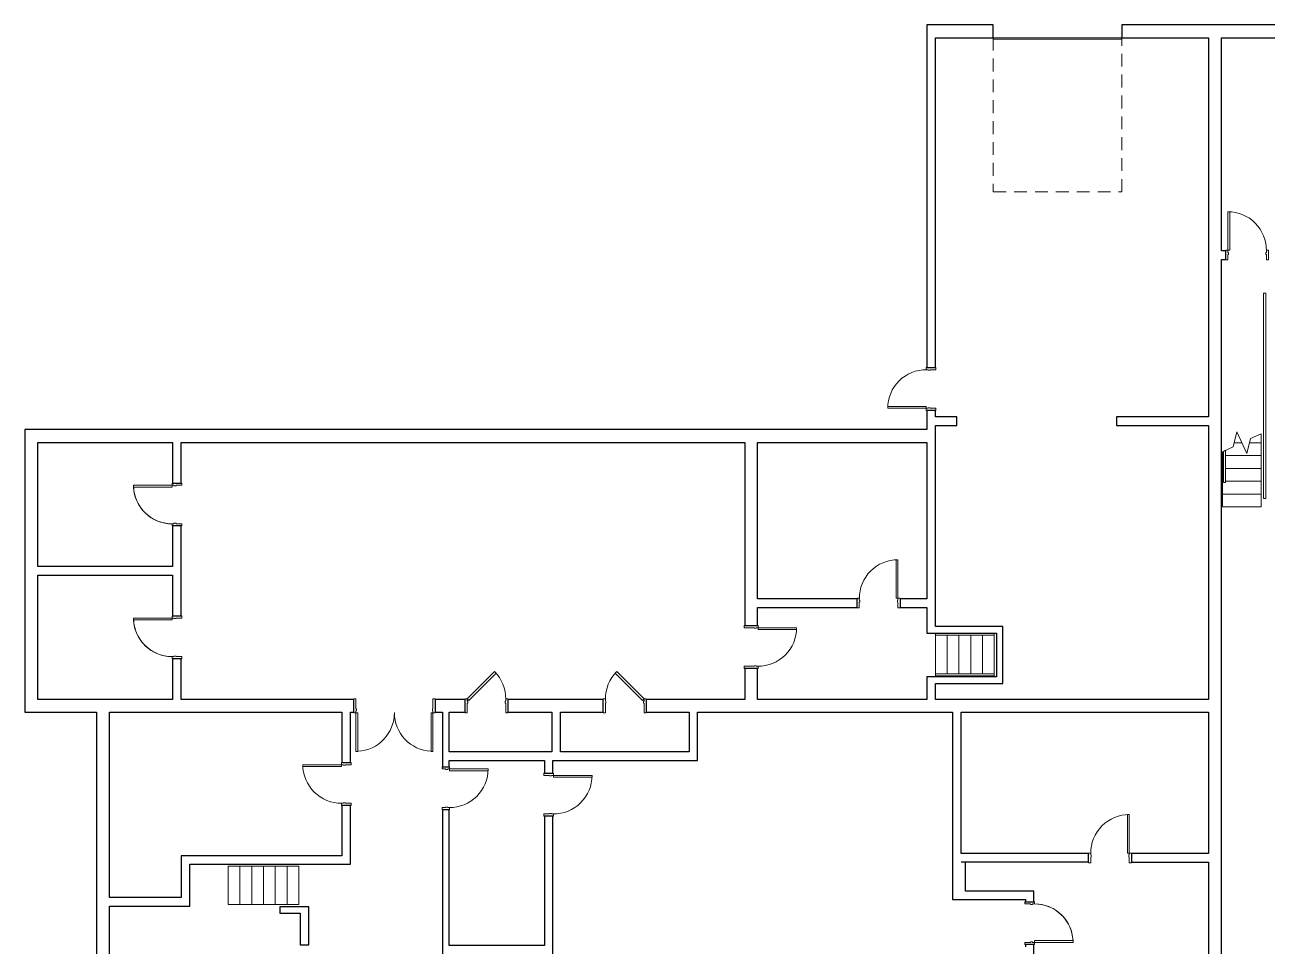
# Model space of a CAD drawing. Header units: inches. Extents: x -7329 to -4208, y -593 to 2177.
# Drawn here: x -7329 to -6170, y 1280 to 2141 of the extents above; entities that cross this region are included whole.
import ezdxf

# ---------------------------------------------------------------- set-up
doc = ezdxf.new("R2010")
doc.units = ezdxf.units.IN
doc.header["$MEASUREMENT"] = 0
doc.linetypes.add('Overhead', pattern=[19.5, 12, -7.5])
for name, color, linetype, lineweight in [('A-DOOR', 31, 'Continuous', 9), ('A-DOOR-FRAM', 31, 'Continuous', 15), ('A-FLOR-HRAL', 11, 'Continuous', 9), ('A-WALL', 113, 'Continuous', 9), ('S-STRS', 31, 'Continuous', 9), ('S-STRS-MBND', 31, 'Continuous', 9)]:
    doc.layers.add(name, color=color, linetype=linetype, lineweight=lineweight)

# ---------------------------------------------------------------- blocks, each defined once
blk = doc.blocks.new('Door-Single_CE_ - HM Door-2_ HM Frame-5222416-LEVEL 1 Map Export')
at = {"layer": 'A-DOOR'}
for p, q in [((18, 40.5), (16.25, 40.5)), ((16.25, 40.5), (16.25, 4.5)), ((18, 4.5), (18, 40.5)), ((16.25, 4.5), (18, 4.5))]:
    blk.add_line(p, q, dxfattribs=at)
at = {"layer": 'A-DOOR', "lineweight": 15}
for p, q in [((18, 40.5), (16.25, 40.5)), ((16.25, 40.5), (16.25, 4.5)), ((18, 4.5), (18, 40.5)), ((18, 4.5), (16.25, 4.5))]:
    blk.add_line(p, q, dxfattribs=at)
at = {"layer": 'A-DOOR'}
blk.add_arc((18, 4.5), 36, 90, 180.5, dxfattribs=at)
blk.add_arc((18, 4.5), 36, 90, 180.5, dxfattribs=at)
blk.add_arc((18, 4.5), 36, 90, 180.5, dxfattribs=at)
blk.add_arc((18, 4.5), 36, 90, 180.5, dxfattribs=at)
at = {"layer": 'A-DOOR-FRAM'}
for p, q in [((-18, 4.5), (-20, 4.5)), ((-20, 4.5), (-20, -4.5)), ((-18, 2.75), (-18, 4.5)), ((-17.5, 2.75), (-18, 2.75)), ((-18, -4.5), (-18, 0.75)), ((-18, 0.75), (-17.5, 0.75)), ((-17.5, 0.75), (-17.5, 2.75)), ((18, 2.75), (17.5, 2.75)), ((17.5, 2.75), (17.5, 0.75)), ((17.5, 0.75), (18, 0.75)), ((20, 4.5), (18, 4.5)), ((18, 4.5), (18, 2.75)), ((18, 0.75), (18, -4.5)), ((20, -4.5), (20, 4.5)), ((-20, -4.5), (-18, -4.5)), ((18, -4.5), (20, -4.5))]:
    blk.add_line(p, q, dxfattribs=at)
blk = doc.blocks.new('Door-Single_CE_ - HM Door-2_ HM Frame-5258784-LEVEL 1 Map Export')
at = {"layer": 'A-DOOR'}
for p, q in [((16.25, -39.5), (16.25, -3.5)), ((16.25, -3.5), (18, -3.5)), ((18, -3.5), (18, -39.5)), ((18, -39.5), (16.25, -39.5))]:
    blk.add_line(p, q, dxfattribs=at)
at = {"layer": 'A-DOOR', "lineweight": 15}
for p, q in [((16.25, -39.5), (16.25, -3.5)), ((18, -3.5), (16.25, -3.5)), ((18, -3.5), (18, -39.5)), ((18, -39.5), (16.25, -39.5))]:
    blk.add_line(p, q, dxfattribs=at)
at = {"layer": 'A-DOOR'}
blk.add_arc((18, -3.5), 36, 179.5, 270, dxfattribs=at)
blk.add_arc((18, -3.5), 36, 179.5, 270, dxfattribs=at)
blk.add_arc((18, -3.5), 36, 179.5, 270, dxfattribs=at)
blk.add_arc((18, -3.5), 36, 179.5, 270, dxfattribs=at)
at = {"layer": 'A-DOOR-FRAM'}
for p, q in [((-20, 3.5), (-18, 3.5)), ((-20, -3.5), (-20, 3.5)), ((-18, 3.5), (-18, 0.25)), ((-18, 0.25), (-17.5, 0.25)), ((-17.5, 0.25), (-17.5, -1.75)), ((17.5, 0.25), (18, 0.25)), ((17.5, -1.75), (17.5, 0.25)), ((18, 3.5), (20, 3.5)), ((18, 0.25), (18, 3.5)), ((20, 3.5), (20, -3.5)), ((-18, -3.5), (-20, -3.5)), ((-18, -1.75), (-18, -3.5)), ((-17.5, -1.75), (-18, -1.75)), ((18, -1.75), (17.5, -1.75)), ((18, -3.5), (18, -1.75)), ((20, -3.5), (18, -3.5))]:
    blk.add_line(p, q, dxfattribs=at)
blk = doc.blocks.new('Door-Single_CE_ - HM Door-2_ HM Frame-5258793-LEVEL 1 Map Export')
at = {"layer": 'A-DOOR'}
for p, q in [((16.25, -40.5), (16.25, -4.5)), ((16.25, -4.5), (18, -4.5)), ((18, -4.5), (18, -40.5)), ((18, -40.5), (16.25, -40.5))]:
    blk.add_line(p, q, dxfattribs=at)
at = {"layer": 'A-DOOR', "lineweight": 15}
for p, q in [((16.25, -40.5), (16.25, -4.5)), ((18, -4.5), (16.25, -4.5)), ((18, -4.5), (18, -40.5)), ((18, -40.5), (16.25, -40.5))]:
    blk.add_line(p, q, dxfattribs=at)
at = {"layer": 'A-DOOR'}
blk.add_arc((18, -4.5), 36, 179.5, 270, dxfattribs=at)
blk.add_arc((18, -4.5), 36, 179.5, 270, dxfattribs=at)
blk.add_arc((18, -4.5), 36, 179.5, 270, dxfattribs=at)
blk.add_arc((18, -4.5), 36, 179.5, 270, dxfattribs=at)
at = {"layer": 'A-DOOR-FRAM'}
for p, q in [((-20, 4.5), (-18, 4.5)), ((-20, -4.5), (-20, 4.5)), ((-18, 4.5), (-18, -0.75)), ((18, 4.5), (20, 4.5)), ((18, -0.75), (18, 4.5)), ((20, 4.5), (20, -4.5)), ((-18, -4.5), (-20, -4.5)), ((-18, -0.75), (-17.5, -0.75)), ((-18, -2.75), (-18, -4.5)), ((-17.5, -2.75), (-18, -2.75)), ((-17.5, -0.75), (-17.5, -2.75)), ((17.5, -0.75), (18, -0.75)), ((17.5, -2.75), (17.5, -0.75)), ((18, -2.75), (17.5, -2.75)), ((18, -4.5), (18, -2.75)), ((20, -4.5), (18, -4.5))]:
    blk.add_line(p, q, dxfattribs=at)
blk = doc.blocks.new('Door-Double_CE_ - HM Door-2_ HM Frame-4190291-LEVEL 1 Map Export')
at = {"layer": 'A-DOOR'}
for p, q in [((-34.25, 42.5), (-36, 42.5)), ((-36, 42.5), (-36, 6.5)), ((-34.25, 6.5), (-34.25, 42.5)), ((36, 42.5), (34.25, 42.5)), ((34.25, 42.5), (34.25, 6.5)), ((36, 6.5), (36, 42.5)), ((-36, 6.5), (-34.25, 6.5)), ((34.25, 6.5), (36, 6.5))]:
    blk.add_line(p, q, dxfattribs=at)
for centre, start, end in [((-36, 6.5), 359.5, 87.19661), ((36, 6.5), 92.78996, 180.5)]:
    blk.add_arc(centre, 36, start, end, dxfattribs=at)
at = {"layer": 'A-DOOR-FRAM'}
for p, q in [((-36, 6.5), (-38, 6.5)), ((-38, 6.5), (-38, -6.5)), ((-36, 4.75), (-36, 6.5)), ((-35.5, 4.75), (-36, 4.75)), ((-36, -6.5), (-36, 2.75)), ((-36, 2.75), (-35.5, 2.75)), ((-35.5, 2.75), (-35.5, 4.75)), ((36, 4.75), (35.5, 4.75)), ((35.5, 4.75), (35.5, 2.75)), ((35.5, 2.75), (36, 2.75)), ((38, 6.5), (36, 6.5)), ((36, 6.5), (36, 4.75)), ((36, 2.75), (36, -6.5)), ((38, -6.5), (38, 6.5)), ((-38, -6.5), (-36, -6.5)), ((36, -6.5), (38, -6.5))]:
    blk.add_line(p, q, dxfattribs=at)
blk = doc.blocks.new('Door-Single_CE_ - HM Door-2_ HM Frame-V1-LEVEL 1 Map Export')
at = {"layer": 'A-DOOR'}
for p, q in [((16.25, -42.5), (16.25, -6.5)), ((16.25, -6.5), (18, -6.5)), ((18, -6.5), (18, -42.5)), ((18, -42.5), (16.25, -42.5))]:
    blk.add_line(p, q, dxfattribs=at)
at = {"layer": 'A-DOOR', "lineweight": 15}
for p, q in [((16.25, -42.5), (16.25, -6.5)), ((18, -6.5), (16.25, -6.5)), ((18, -6.5), (18, -42.5)), ((18, -42.5), (16.25, -42.5))]:
    blk.add_line(p, q, dxfattribs=at)
at = {"layer": 'A-DOOR'}
blk.add_arc((18, -6.5), 36, 179.5, 270, dxfattribs=at)
blk.add_arc((18, -6.5), 36, 179.5, 270, dxfattribs=at)
blk.add_arc((18, -6.5), 36, 179.5, 270, dxfattribs=at)
blk.add_arc((18, -6.5), 36, 179.5, 270, dxfattribs=at)
at = {"layer": 'A-DOOR-FRAM'}
for p, q in [((-20, 6.5), (-18, 6.5)), ((-20, -6.5), (-20, 6.5)), ((-18, 6.5), (-18, -2.75)), ((18, 6.5), (20, 6.5)), ((18, -2.75), (18, 6.5)), ((20, 6.5), (20, -6.5)), ((-18, -6.5), (-20, -6.5)), ((-18, -2.75), (-17.5, -2.75)), ((-18, -4.75), (-18, -6.5)), ((-17.5, -4.75), (-18, -4.75)), ((-17.5, -2.75), (-17.5, -4.75)), ((17.5, -2.75), (18, -2.75)), ((17.5, -4.75), (17.5, -2.75)), ((18, -4.75), (17.5, -4.75)), ((18, -6.5), (18, -4.75)), ((20, -6.5), (18, -6.5))]:
    blk.add_line(p, q, dxfattribs=at)
blk = doc.blocks.new('Overhead-Sectional - 10_-0_W x 12_-0_H-5259819-LEVEL 1 Map Export')
at = {"layer": 'A-DOOR'}
for p, q in [((-60, -7.5), (-60, -6)), ((-60, -6), (60, -6)), ((60, -7.5), (-60, -7.5)), ((60, -6), (60, -7.5))]:
    blk.add_line(p, q, dxfattribs=at)
at = {"layer": 'A-DOOR', "linetype": 'Overhead'}
for p, q in [((-60, -6), (-60, -150)), ((60, -150), (60, -6)), ((-60, -150), (60, -150))]:
    blk.add_line(p, q, dxfattribs=at)
blk = doc.blocks.new('Door-Single_CE_ - WD Door-2_ HM Frame-5260658-LEVEL 1 Map Export')
at = {"layer": 'A-DOOR'}
for p, q in [((-7.5, 32), (-8.9, 30.5)), ((-8.9, 30.5), (16.6, 5.1)), ((18, 6.5), (-7.5, 32)), ((16.6, 5.1), (18, 6.5))]:
    blk.add_line(p, q, dxfattribs=at)
at = {"layer": 'A-DOOR', "lineweight": 15}
for p, q in [((-7.5, 32), (-8.9, 30.5)), ((-8.9, 30.5), (16.6, 5.1)), ((18, 6.5), (-7.5, 32)), ((18, 6.5), (16.6, 5.1))]:
    blk.add_line(p, q, dxfattribs=at)
at = {"layer": 'A-DOOR'}
blk.add_arc((18, 6.5), 36, 135, 180.5, dxfattribs=at)
blk.add_arc((18, 6.5), 36, 135, 180.5, dxfattribs=at)
blk.add_arc((18, 6.5), 36, 135, 180.5, dxfattribs=at)
blk.add_arc((18, 6.5), 36, 135, 180.5, dxfattribs=at)
at = {"layer": 'A-DOOR-FRAM'}
for p, q in [((-18, 6.5), (-20, 6.5)), ((-20, 6.5), (-20, -6.5)), ((-18, 4.5), (-18, 6.5)), ((-17.5, 4.5), (-18, 4.5)), ((-18, -6.5), (-18, 2.5)), ((-18, 2.5), (-17.5, 2.5)), ((-17.5, 2.5), (-17.5, 4.5)), ((18, 4.5), (17.5, 4.5)), ((17.5, 4.5), (17.5, 2.5)), ((17.5, 2.5), (18, 2.5)), ((20, 6.5), (18, 6.5)), ((18, 6.5), (18, 4.5)), ((18, 2.5), (18, -6.5)), ((20, -6.5), (20, 6.5)), ((-20, -6.5), (-18, -6.5)), ((18, -6.5), (20, -6.5))]:
    blk.add_line(p, q, dxfattribs=at)
blk = doc.blocks.new('Door-Single_CE_ - WD Door-2_ HM Frame-5260683-LEVEL 1 Map Export')
at = {"layer": 'A-DOOR'}
for p, q in [((-8.9, -30.5), (16.6, -5.1)), ((18, -6.5), (-7.5, -32)), ((16.6, -5.1), (18, -6.5)), ((-7.5, -32), (-8.9, -30.5))]:
    blk.add_line(p, q, dxfattribs=at)
at = {"layer": 'A-DOOR', "lineweight": 15}
for p, q in [((-8.9, -30.5), (16.6, -5.1)), ((18, -6.5), (-7.5, -32)), ((18, -6.5), (16.6, -5.1)), ((-7.5, -32), (-8.9, -30.5))]:
    blk.add_line(p, q, dxfattribs=at)
at = {"layer": 'A-DOOR'}
blk.add_arc((18, -6.5), 36, 179.5, 225, dxfattribs=at)
blk.add_arc((18, -6.5), 36, 179.5, 225, dxfattribs=at)
blk.add_arc((18, -6.5), 36, 179.5, 225, dxfattribs=at)
blk.add_arc((18, -6.5), 36, 179.5, 225, dxfattribs=at)
at = {"layer": 'A-DOOR-FRAM'}
for p, q in [((-20, 6.5), (-18, 6.5)), ((-20, -6.5), (-20, 6.5)), ((-18, 6.5), (-18, -2.5)), ((18, 6.5), (20, 6.5)), ((18, -2.5), (18, 6.5)), ((20, 6.5), (20, -6.5)), ((-18, -6.5), (-20, -6.5)), ((-18, -2.5), (-17.5, -2.5)), ((-18, -4.5), (-18, -6.5)), ((-17.5, -4.5), (-18, -4.5)), ((-17.5, -2.5), (-17.5, -4.5)), ((17.5, -2.5), (18, -2.5)), ((17.5, -4.5), (17.5, -2.5)), ((18, -4.5), (17.5, -4.5)), ((18, -6.5), (18, -4.5)), ((20, -6.5), (18, -6.5))]:
    blk.add_line(p, q, dxfattribs=at)
blk = doc.blocks.new('Door-Single_CE_ - WD Door-2_ HM Frame-5262668-LEVEL 1 Map Export')
at = {"layer": 'A-DOOR'}
for p, q in [((16, -40.5), (16, -4.5)), ((16, -4.5), (18, -4.5)), ((18, -4.5), (18, -40.5)), ((18, -40.5), (16, -40.5))]:
    blk.add_line(p, q, dxfattribs=at)
at = {"layer": 'A-DOOR', "lineweight": 15}
for p, q in [((16, -40.5), (16, -4.5)), ((18, -4.5), (16, -4.5)), ((18, -4.5), (18, -40.5)), ((18, -40.5), (16, -40.5))]:
    blk.add_line(p, q, dxfattribs=at)
at = {"layer": 'A-DOOR'}
blk.add_arc((18, -4.5), 36, 179.5, 270, dxfattribs=at)
blk.add_arc((18, -4.5), 36, 179.5, 270, dxfattribs=at)
blk.add_arc((18, -4.5), 36, 179.5, 270, dxfattribs=at)
blk.add_arc((18, -4.5), 36, 179.5, 270, dxfattribs=at)
at = {"layer": 'A-DOOR-FRAM'}
for p, q in [((-20, 4.5), (-18, 4.5)), ((-20, -4.5), (-20, 4.5)), ((-18, 4.5), (-18, -0.5)), ((18, 4.5), (20, 4.5)), ((18, -0.5), (18, 4.5)), ((20, 4.5), (20, -4.5)), ((-18, -4.5), (-20, -4.5)), ((-18, -0.5), (-17.5, -0.5)), ((-18, -2.5), (-18, -4.5)), ((-17.5, -2.5), (-18, -2.5)), ((-17.5, -0.5), (-17.5, -2.5)), ((17.5, -0.5), (18, -0.5)), ((17.5, -2.5), (17.5, -0.5)), ((18, -2.5), (17.5, -2.5)), ((18, -4.5), (18, -2.5)), ((20, -4.5), (18, -4.5))]:
    blk.add_line(p, q, dxfattribs=at)
blk = doc.blocks.new('Railing - Railing-5275549-LEVEL 1 Map Export')
at = {"layer": 'A-FLOR-HRAL'}
for p, q in [((-6173, 1890.4), (-6171, 1890.4)), ((-6173, 1698.4), (-6173, 1890.4)), ((-6171, 1698.4), (-6171, 1890.4)), ((-6171, 1698.4), (-6173, 1698.4))]:
    blk.add_line(p, q, dxfattribs=at)
blk = doc.blocks.new('Railing - Railing-5275553-LEVEL 1 Map Export')
at = {"layer": 'A-FLOR-HRAL'}
for p, q in [((-6208.6, 1743.5), (-6210.6, 1742.5)), ((-6210.6, 1713.4), (-6210.6, 1742.5)), ((-6208.6, 1713.4), (-6208.6, 1743.5)), ((-6208.6, 1713.4), (-6210.6, 1713.4))]:
    blk.add_line(p, q, dxfattribs=at)
blk = doc.blocks.new('Door-Single-Lite_CE_ - WD Door-2_ WD Frame-LG Lite-5280997-LEVEL 1 Map Export')
at = {"layer": 'A-DOOR'}
for p, q in [((18, 40.5), (16.25, 40.5)), ((16.25, 40.5), (16.25, 4.5)), ((18, 4.5), (18, 40.5)), ((16.25, 4.5), (18, 4.5))]:
    blk.add_line(p, q, dxfattribs=at)
for start, end in [(90, 179.42265), (92.80339, 180.5)]:
    blk.add_arc((18, 4.5), 36, start, end, dxfattribs=at)
at = {"layer": 'A-DOOR-FRAM'}
for p, q in [((-18, 4.5), (-20, 4.5)), ((-20, 4.5), (-20, -4.5)), ((-18, 2.75), (-18, 4.5)), ((-17.5, 2.75), (-18, 2.75)), ((-18, -4.5), (-18, 0.75)), ((-18, 0.75), (-17.5, 0.75)), ((-17.5, 0.75), (-17.5, 2.75)), ((18, 2.75), (17.5, 2.75)), ((17.5, 2.75), (17.5, 0.75)), ((17.5, 0.75), (18, 0.75)), ((20, 4.5), (18, 4.5)), ((18, 4.5), (18, 2.75)), ((18, 0.75), (18, -4.5)), ((20, -4.5), (20, 4.5)), ((-20, -4.5), (-18, -4.5)), ((18, -4.5), (20, -4.5))]:
    blk.add_line(p, q, dxfattribs=at)
blk = doc.blocks.new('Door-Single-Lite_CE_ - WD Door-2_ WD Frame-SM Lite-5284951-LEVEL 1 Map Export')
at = {"layer": 'A-DOOR'}
for p, q in [((18, 40.5), (16.25, 40.5)), ((16.25, 40.5), (16.25, 4.5)), ((18, 4.5), (18, 40.5)), ((16.25, 4.5), (18, 4.5))]:
    blk.add_line(p, q, dxfattribs=at)
for start, end in [(90, 179.42265), (92.80339, 180.5)]:
    blk.add_arc((18, 4.5), 36, start, end, dxfattribs=at)
at = {"layer": 'A-DOOR-FRAM'}
for p, q in [((-18, 4.5), (-20, 4.5)), ((-20, 4.5), (-20, -4.5)), ((-18, 2.75), (-18, 4.5)), ((-17.5, 2.75), (-18, 2.75)), ((-18, -4.5), (-18, 0.75)), ((-18, 0.75), (-17.5, 0.75)), ((-17.5, 0.75), (-17.5, 2.75)), ((18, 2.75), (17.5, 2.75)), ((17.5, 2.75), (17.5, 0.75)), ((17.5, 0.75), (18, 0.75)), ((20, 4.5), (18, 4.5)), ((18, 4.5), (18, 2.75)), ((18, 0.75), (18, -4.5)), ((20, -4.5), (20, 4.5)), ((-20, -4.5), (-18, -4.5)), ((18, -4.5), (20, -4.5))]:
    blk.add_line(p, q, dxfattribs=at)

msp = doc.modelspace()

# ---------------------------------------------------------------- linework, layer by layer
at = {"layer": 'A-WALL', "lineweight": 25}
for p, q in [((-6487.4, 2140.9), (-6487.4, 1820.8)), ((-6425.4, 2140.9), (-6487.4, 2140.9)), ((-6425.4, 2128.9), (-6425.4, 2140.9)), ((-5776.4, 2140.9), (-6305.4, 2140.9)), ((-6305.4, 2140.9), (-6305.4, 2128.9)), ((-6479.4, 1820.8), (-6479.4, 2128.9)), ((-6479.4, 2128.9), (-6425.4, 2128.9)), ((-6305.4, 2128.9), (-6224.4, 2128.9)), ((-6224.4, 2128.9), (-6224.4, 1774.8)), ((-6212.4, 1929.8), (-6212.4, 2128.9)), ((-6212.4, 2128.9), (-6048.4, 2128.9)), ((-6208.4, 1929.8), (-6212.4, 1929.8)), ((-6208.4, 1921.8), (-6208.4, 1929.8)), ((-6212.4, 1262.8), (-6212.4, 1921.8)), ((-6212.4, 1921.8), (-6208.4, 1921.8)), ((-6487.4, 1820.8), (-6479.4, 1820.8)), ((-6479.4, 1780.8), (-6487.4, 1780.8)), ((-6487.4, 1780.8), (-6487.4, 1762.8)), ((-6479.4, 1774.8), (-6479.4, 1780.8)), ((-6459.4, 1774.8), (-6479.4, 1774.8)), ((-6459.4, 1766.8), (-6459.4, 1774.8)), ((-6224.4, 1774.8), (-6310.4, 1774.8)), ((-6310.4, 1774.8), (-6310.4, 1766.8)), ((-7329.4, 1762.8), (-7329.4, 1498.8)), ((-6487.4, 1762.8), (-7329.4, 1762.8)), ((-6479.4, 1578.8), (-6479.4, 1766.8)), ((-6479.4, 1766.8), (-6459.4, 1766.8)), ((-6310.4, 1766.8), (-6224.4, 1766.8)), ((-6224.4, 1766.8), (-6224.4, 1510.8)), ((-7317.4, 1634.8), (-7317.4, 1750.8)), ((-7317.4, 1750.8), (-7191.4, 1750.8)), ((-7191.4, 1750.8), (-7191.4, 1712.8)), ((-7183.4, 1750.8), (-6657.4, 1750.8)), ((-7183.4, 1712.8), (-7183.4, 1750.8)), ((-6657.4, 1750.8), (-6657.4, 1579.8)), ((-6645.4, 1750.8), (-6487.4, 1750.8)), ((-6645.4, 1604.8), (-6645.4, 1750.8)), ((-6487.4, 1750.8), (-6487.4, 1604.8)), ((-7191.4, 1712.8), (-7183.4, 1712.8)), ((-7191.4, 1672.8), (-7191.4, 1634.8)), ((-7183.4, 1672.8), (-7191.4, 1672.8)), ((-7183.4, 1588.8), (-7183.4, 1672.8)), ((-7191.4, 1634.8), (-7317.4, 1634.8)), ((-7317.4, 1510.8), (-7317.4, 1626.8)), ((-7317.4, 1626.8), (-7191.4, 1626.8)), ((-7191.4, 1626.8), (-7191.4, 1588.8)), ((-6552.4, 1604.8), (-6645.4, 1604.8)), ((-6552.4, 1596.8), (-6552.4, 1604.8)), ((-6487.4, 1604.8), (-6512.4, 1604.8)), ((-6512.4, 1604.8), (-6512.4, 1596.8)), ((-7191.4, 1588.8), (-7183.4, 1588.8)), ((-6645.4, 1579.8), (-6645.4, 1596.8)), ((-6645.4, 1596.8), (-6552.4, 1596.8)), ((-6512.4, 1596.8), (-6487.4, 1596.8)), ((-6487.4, 1596.8), (-6487.4, 1572.8)), ((-6657.4, 1579.8), (-6645.4, 1579.8)), ((-6416.4, 1578.8), (-6479.4, 1578.8)), ((-6416.4, 1525.8), (-6416.4, 1578.8)), ((-6487.4, 1572.8), (-6422.4, 1572.8)), ((-6422.4, 1572.8), (-6422.4, 1531.8)), ((-7191.4, 1548.8), (-7191.4, 1510.8)), ((-7183.4, 1548.8), (-7191.4, 1548.8)), ((-7183.4, 1510.8), (-7183.4, 1548.8)), ((-6645.4, 1539.8), (-6657.4, 1539.8)), ((-6657.4, 1539.8), (-6657.4, 1510.8)), ((-6645.4, 1510.8), (-6645.4, 1539.8)), ((-6422.4, 1531.8), (-6487.4, 1531.8)), ((-6487.4, 1531.8), (-6487.4, 1510.8)), ((-6479.4, 1525.8), (-6416.4, 1525.8)), ((-6479.4, 1510.8), (-6479.4, 1525.8)), ((-7191.4, 1510.8), (-7317.4, 1510.8)), ((-7022.4, 1510.8), (-7183.4, 1510.8)), ((-7022.4, 1498.8), (-7022.4, 1510.8)), ((-6918.4, 1510.8), (-6946.4, 1510.8)), ((-6946.4, 1510.8), (-6946.4, 1498.8)), ((-6918.4, 1498.8), (-6918.4, 1510.8)), ((-6789.4, 1510.8), (-6878.4, 1510.8)), ((-6878.4, 1510.8), (-6878.4, 1498.8)), ((-6789.4, 1498.8), (-6789.4, 1510.8)), ((-6657.4, 1510.8), (-6749.4, 1510.8)), ((-6749.4, 1510.8), (-6749.4, 1498.8)), ((-6487.4, 1510.8), (-6645.4, 1510.8)), ((-6224.4, 1510.8), (-6479.4, 1510.8)), ((-7329.4, 1498.8), (-7262.4, 1498.8)), ((-7262.4, 1498.8), (-7262.4, 1027.8)), ((-7250.4, 1325.8), (-7250.4, 1498.8)), ((-7250.4, 1498.8), (-7033.4, 1498.8)), ((-7033.4, 1498.8), (-7033.4, 1451.8)), ((-7025.4, 1498.8), (-7022.4, 1498.8)), ((-7025.4, 1451.8), (-7025.4, 1498.8)), ((-6946.4, 1498.8), (-6939.4, 1498.8)), ((-6939.4, 1498.8), (-6939.4, 1447.8)), ((-6933.4, 1498.8), (-6918.4, 1498.8)), ((-6933.4, 1461.8), (-6933.4, 1498.8)), ((-6878.4, 1498.8), (-6837.4, 1498.8)), ((-6837.4, 1498.8), (-6837.4, 1461.8)), ((-6829.4, 1498.8), (-6789.4, 1498.8)), ((-6829.4, 1461.8), (-6829.4, 1498.8)), ((-6749.4, 1498.8), (-6709.4, 1498.8)), ((-6709.4, 1498.8), (-6709.4, 1461.8)), ((-6701.4, 1498.8), (-6463.4, 1498.8)), ((-6701.4, 1453.8), (-6701.4, 1498.8)), ((-6463.4, 1498.8), (-6463.4, 1323.8)), ((-6455.4, 1498.8), (-6224.4, 1498.8)), ((-6455.4, 1366.8), (-6455.4, 1498.8)), ((-6224.4, 1498.8), (-6224.4, 1366.8)), ((-6837.4, 1461.8), (-6933.4, 1461.8)), ((-6709.4, 1461.8), (-6829.4, 1461.8)), ((-7033.4, 1451.8), (-7025.4, 1451.8)), ((-6933.4, 1447.8), (-6933.4, 1453.8)), ((-6933.4, 1453.8), (-6844.4, 1453.8)), ((-6844.4, 1453.8), (-6844.4, 1441.8)), ((-6836.4, 1453.8), (-6701.4, 1453.8)), ((-6836.4, 1441.8), (-6836.4, 1453.8)), ((-6939.4, 1447.8), (-6933.4, 1447.8)), ((-6844.4, 1441.8), (-6836.4, 1441.8)), ((-7033.4, 1411.8), (-7033.4, 1364.8)), ((-7025.4, 1411.8), (-7033.4, 1411.8)), ((-7025.4, 1356.8), (-7025.4, 1411.8)), ((-6939.4, 1407.8), (-6939.4, 1028.8)), ((-6933.4, 1407.8), (-6939.4, 1407.8)), ((-6933.4, 1280.8), (-6933.4, 1407.8)), ((-6836.4, 1401.8), (-6844.4, 1401.8)), ((-6844.4, 1401.8), (-6844.4, 1280.8)), ((-6836.4, 1272.8), (-6836.4, 1401.8)), ((-7033.4, 1364.8), (-7183.4, 1364.8)), ((-7183.4, 1364.8), (-7183.4, 1325.8)), ((-6336.4, 1366.8), (-6455.4, 1366.8)), ((-6336.4, 1358.8), (-6455.4, 1358.8)), ((-6451.4, 1331.8), (-6451.4, 1358.8)), ((-6336.4, 1358.8), (-6336.4, 1366.8)), ((-6224.4, 1366.8), (-6296.4, 1366.8)), ((-6296.4, 1366.8), (-6296.4, 1358.8)), ((-6296.4, 1358.8), (-6224.4, 1358.8)), ((-6224.4, 1358.8), (-6224.4, 1054.8)), ((-7175.4, 1356.8), (-7025.4, 1356.8)), ((-7175.4, 1317.8), (-7175.4, 1356.8)), ((-7183.4, 1325.8), (-7250.4, 1325.8)), ((-6463.4, 1323.8), (-6395.4, 1323.8)), ((-6387.4, 1331.8), (-6451.4, 1331.8)), ((-6395.4, 1323.8), (-6395.4, 1321.8)), ((-6387.4, 1321.8), (-6387.4, 1331.8)), ((-7250.4, 1199.8), (-7250.4, 1317.8)), ((-7250.4, 1317.8), (-7175.4, 1317.8)), ((-7064.4, 1317.1), (-7091.4, 1317.1)), ((-7091.4, 1317.1), (-7091.4, 1311.1)), ((-7091.4, 1311.1), (-7072.4, 1311.1)), ((-7072.4, 1311.1), (-7072.4, 1281.5)), ((-7064.4, 1281.5), (-7064.4, 1317.1)), ((-6395.4, 1321.8), (-6387.4, 1321.8)), ((-7072.4, 1281.5), (-7064.4, 1281.5)), ((-6844.4, 1280.8), (-6933.4, 1280.8)), ((-6395.4, 1281.8), (-6395.4, 1279.8)), ((-6387.4, 1281.8), (-6395.4, 1281.8)), ((-6387.4, 1271.8), (-6387.4, 1281.8))]:
    msp.add_line(p, q, dxfattribs=at)
at = {"layer": 'S-STRS'}
for p, q in [((-6175.3, 1750.6), (-6175.3, 1759)), ((-6211.3, 1738.6), (-6211.3, 1742.2)), ((-6200.5, 1750.6), (-6193.3, 1750.6)), ((-6186.1, 1750.6), (-6175.3, 1750.6)), ((-6175.3, 1738.6), (-6175.3, 1750.6)), ((-6211.3, 1726.6), (-6211.3, 1738.6)), ((-6211.3, 1738.6), (-6210.6, 1738.6)), ((-6208.6, 1738.6), (-6175.3, 1738.6)), ((-6175.3, 1726.6), (-6175.3, 1738.6)), ((-6211.3, 1714.6), (-6211.3, 1726.6)), ((-6211.3, 1726.6), (-6210.6, 1726.6)), ((-6208.6, 1726.6), (-6175.3, 1726.6)), ((-6175.3, 1714.6), (-6175.3, 1726.6)), ((-6211.3, 1702.6), (-6211.3, 1714.6)), ((-6211.3, 1714.6), (-6210.6, 1714.6)), ((-6208.6, 1714.6), (-6175.3, 1714.6)), ((-6175.3, 1702.6), (-6175.3, 1714.6)), ((-6211.3, 1690.6), (-6211.3, 1702.6)), ((-6211.3, 1702.6), (-6175.3, 1702.6)), ((-6175.3, 1690.6), (-6175.3, 1702.6)), ((-6211.3, 1690.6), (-6175.3, 1690.6)), ((-6479.4, 1572.8), (-6479.4, 1570.8)), ((-6479.4, 1570.8), (-6468.4, 1570.8)), ((-6479.4, 1570.8), (-6479.4, 1534.8)), ((-6468.4, 1570.8), (-6457.4, 1570.8)), ((-6468.4, 1570.8), (-6468.4, 1534.8)), ((-6457.4, 1570.8), (-6446.4, 1570.8)), ((-6457.4, 1570.8), (-6457.4, 1534.8)), ((-6446.4, 1570.8), (-6435.4, 1570.8)), ((-6446.4, 1570.8), (-6446.4, 1534.8)), ((-6435.4, 1570.8), (-6424.4, 1570.8)), ((-6435.4, 1570.8), (-6435.4, 1534.8)), ((-6424.4, 1570.8), (-6424.4, 1572.8)), ((-6424.4, 1570.8), (-6424.4, 1534.8)), ((-6479.4, 1534.8), (-6479.4, 1532.8)), ((-6479.4, 1534.8), (-6468.4, 1534.8)), ((-6479.4, 1532.8), (-6424.4, 1532.8)), ((-6468.4, 1534.8), (-6457.4, 1534.8)), ((-6457.4, 1534.8), (-6446.4, 1534.8)), ((-6446.4, 1534.8), (-6435.4, 1534.8)), ((-6435.4, 1534.8), (-6424.4, 1534.8)), ((-6424.4, 1532.8), (-6424.4, 1534.8)), ((-7139.6, 1355.1), (-7139.6, 1319.1)), ((-7139.6, 1355.1), (-7128.6, 1355.1)), ((-7128.6, 1355.1), (-7117.6, 1355.1)), ((-7128.6, 1355.1), (-7128.6, 1319.1)), ((-7117.6, 1355.1), (-7106.6, 1355.1)), ((-7117.6, 1355.1), (-7117.6, 1319.1)), ((-7106.6, 1355.1), (-7095.6, 1355.1)), ((-7106.6, 1355.1), (-7106.6, 1319.1)), ((-7095.6, 1355.1), (-7084.6, 1355.1)), ((-7095.6, 1355.1), (-7095.6, 1319.1)), ((-7084.6, 1355.1), (-7073.6, 1355.1)), ((-7084.6, 1355.1), (-7084.6, 1319.1)), ((-7073.6, 1355.1), (-7073.6, 1319.1)), ((-7139.6, 1319.1), (-7128.6, 1319.1)), ((-7128.6, 1319.1), (-7117.6, 1319.1)), ((-7117.6, 1319.1), (-7106.6, 1319.1)), ((-7106.6, 1319.1), (-7095.6, 1319.1)), ((-7095.6, 1319.1), (-7084.6, 1319.1)), ((-7084.6, 1319.1), (-7073.6, 1319.1))]:
    msp.add_line(p, q, dxfattribs=at)
at = {"layer": 'S-STRS-MBND'}
for p, q in [((-6198.1, 1760.8), (-6201.5, 1746.8)), ((-6188.6, 1740.4), (-6198.1, 1760.8)), ((-6185.2, 1754.4), (-6188.6, 1740.4)), ((-6175.3, 1759), (-6185.2, 1754.4)), ((-6201.5, 1746.8), (-6211.3, 1742.2))]:
    msp.add_line(p, q, dxfattribs=at)

# ---------------------------------------------------------------- block references
at = {"layer": 'A-DOOR'}
for name, p in [('Overhead-Sectional - 10_-0_W x 12_-0_H-5259819-LEVEL 1 Map Export', (-6365.4, 2134.9)), ('Door-Single_CE_ - HM Door-2_ HM Frame-5222416-LEVEL 1 Map Export', (-6532.4, 1600.8)), ('Door-Single_CE_ - WD Door-2_ HM Frame-5260658-LEVEL 1 Map Export', (-6769.4, 1504.8)), ('Door-Single_CE_ - HM Door-2_ HM Frame-5222416-LEVEL 1 Map Export', (-6316.4, 1362.8))]:
    msp.add_blockref(name, p, dxfattribs=at)
for name, p, rotation in [('Door-Single_CE_ - WD Door-2_ HM Frame-5262668-LEVEL 1 Map Export', (-6188.4, 1925.8), 180), ('Door-Single_CE_ - HM Door-2_ HM Frame-5258793-LEVEL 1 Map Export', (-6483.4, 1800.8), 270.0000000000002), ('Door-Single-Lite_CE_ - WD Door-2_ WD Frame-LG Lite-5280997-LEVEL 1 Map Export', (-7187.4, 1692.8), 90), ('Door-Single-Lite_CE_ - WD Door-2_ WD Frame-LG Lite-5280997-LEVEL 1 Map Export', (-7187.4, 1568.8), 90), ('Door-Single_CE_ - HM Door-2_ HM Frame-V1-LEVEL 1 Map Export', (-6651.4, 1559.8), 90), ('Door-Single_CE_ - WD Door-2_ HM Frame-5260683-LEVEL 1 Map Export', (-6898.4, 1504.8), 180), ('Door-Double_CE_ - HM Door-2_ HM Frame-4190291-LEVEL 1 Map Export', (-6984.4, 1504.8), 180), ('Door-Single_CE_ - HM Door-2_ HM Frame-5222416-LEVEL 1 Map Export', (-7029.4, 1431.8), 90.00000000000007), ('Door-Single_CE_ - HM Door-2_ HM Frame-5258784-LEVEL 1 Map Export', (-6936.4, 1427.8), 90.00000000000018), ('Door-Single_CE_ - HM Door-2_ HM Frame-5258793-LEVEL 1 Map Export', (-6840.4, 1421.8), 90.00000000000007), ('Door-Single-Lite_CE_ - WD Door-2_ WD Frame-SM Lite-5284951-LEVEL 1 Map Export', (-6391.4, 1301.8), 270)]:
    msp.add_blockref(name, p, dxfattribs=dict(at, rotation=rotation))
at = {"layer": 'A-FLOR-HRAL'}
for name in ['Railing - Railing-5275549-LEVEL 1 Map Export', 'Railing - Railing-5275553-LEVEL 1 Map Export']:
    msp.add_blockref(name, (0, 0), dxfattribs=at)

doc.saveas('drawing.dxf')
